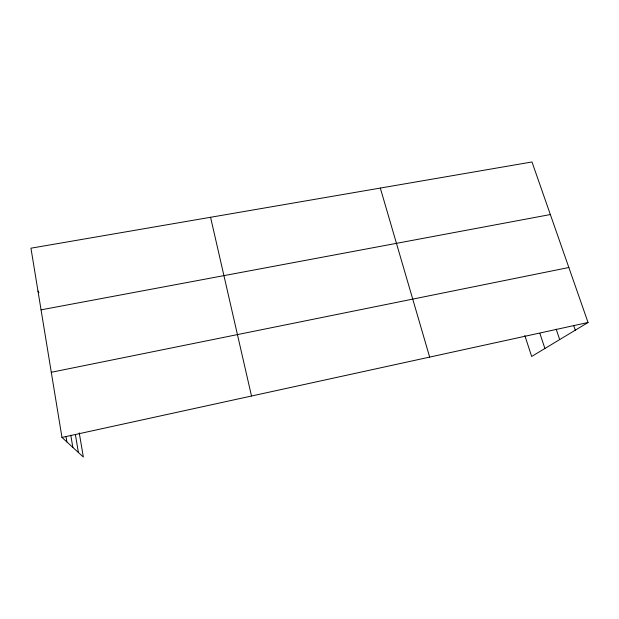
<?xml version="1.0" encoding="UTF-8"?>
<svg xmlns="http://www.w3.org/2000/svg" width="619" height="619" viewBox="0 0 619 619"><rect width="100%" height="100%" fill="white"/><g stroke="black" fill="none" stroke-linecap="round" stroke-linejoin="round"><path stroke-width="0.93" d="M79.24 432.859L83.341 457.031L61.97 437.432L30.95 248.188L531.992 161.969L588.05 322.491L531.667 356.474L524.85 335.591M61.97 437.432L588.05 322.491M51.292 372.282L568.846 267.509M41.055 309.848L550.353 214.545M37.976 291.069L38.904 292.648M573.736 325.664L575.291 330.182M556.172 329.161L559.692 339.583M539.93 333.471L544.906 348.489M380.321 188.068L429.663 357.101M210.568 217.284L251.507 396.021M75.456 435.01L78.404 452.497M70.79 435.172L72.825 447.39M65.978 436.449L66.883 441.935"/></g></svg>
